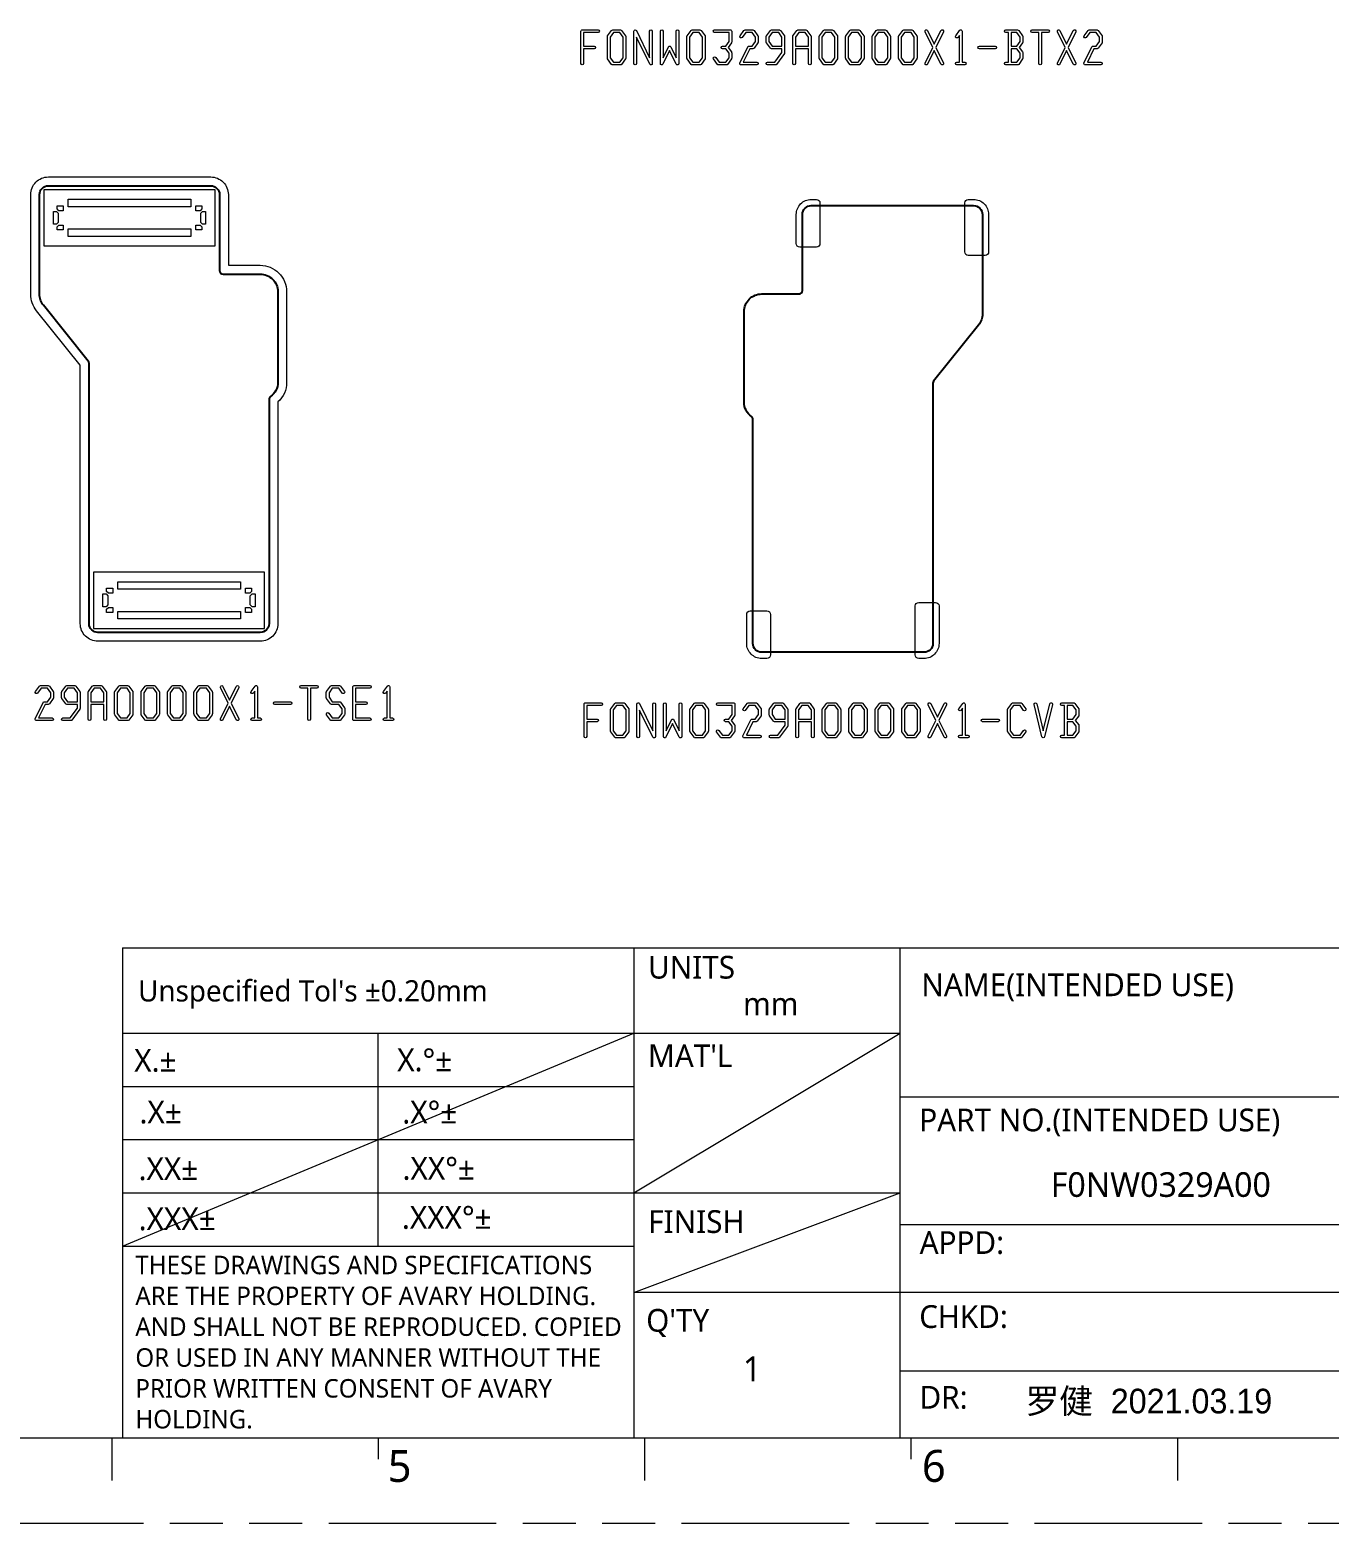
# Model space of a CAD drawing. Extents: x 1596 to 1844, y -134 to 41.
# Drawn here: x 1719.5 to 1793.1, y -133.9 to -49.2 of the extents above; entities that cross this region are included whole.
import ezdxf

# ---------------------------------------------------------------- set-up
doc = ezdxf.new("R2010")
doc.units = 0
doc.linetypes.add('PHANTOM', pattern=[29.5, 9.5, -1.5, 3, -1.5, 3, -1.5, 9.5])
doc.layers.get('0').update_dxf_attribs({"lineweight": 5})
doc.layers.add('0PAPERF', color=2, linetype='PHANTOM', lineweight=5, plot=False)
doc.layers.add('DIM', color=3, linetype='Continuous', lineweight=5)
doc.layers.add('備註', color=1, linetype='Continuous', lineweight=5)
doc.layers.add('gbr-outline-dxf_layer0', color=1, linetype='Continuous')
doc.styles.get("Standard").update_dxf_attribs({"font": 'txt.shx'})

msp = doc.modelspace()

# ---------------------------------------------------------------- linework, layer by layer
at = {"color": 0}
for p, q in [((1724.76, -101.271), (1724.76, -129.047)), ((1724.156, -129.047), (1724.156, -131.463)), ((1769.444, -129.047), (1769.444, -130.255)), ((1784.54, -129.047), (1784.54, -131.463))]:
    msp.add_line(p, q, dxfattribs=at)
for p, q in [((1724.76, -118.178), (1753.744, -118.178)), ((1798.428, -120.809), (1753.744, -120.809)), ((1768.84, -125.247), (1798.428, -125.247)), ((1603.39, -129.047), (1836.469, -129.047)), ((1739.252, -129.047), (1739.252, -130.255)), ((1754.348, -129.047), (1754.348, -131.463))]:
    msp.add_line(p, q)
at = {"linetype": 'Continuous'}
for points in [[(1750.741, -51.146), (1750.741, -49.311, -0.414239), (1750.817, -49.235), (1751.709, -49.235, -1), (1751.709, -49.387), (1750.893, -49.387), (1750.893, -50.152), (1751.486, -50.152, -1), (1751.486, -50.305), (1750.893, -50.305), (1750.893, -51.146, -1)], [(1752.241, -50.84), (1752.241, -49.617, -0.159612), (1752.255, -49.572), (1752.478, -49.266, -0.240361), (1752.54, -49.235), (1752.986, -49.235, -0.240361), (1753.048, -49.266), (1753.271, -49.572, -0.159612), (1753.285, -49.617), (1753.285, -50.84, -0.159612), (1753.271, -50.885), (1753.048, -51.191, -0.240361), (1752.986, -51.222), (1752.54, -51.222, -0.240361), (1752.478, -51.191), (1752.255, -50.885, -0.159612)], [(1756.741, -50.84), (1756.741, -49.617, -0.159612), (1756.755, -49.572), (1756.978, -49.266, -0.240361), (1757.04, -49.235), (1757.486, -49.235, -0.240361), (1757.548, -49.266), (1757.771, -49.572, -0.159612), (1757.785, -49.617), (1757.785, -50.84, -0.159612), (1757.771, -50.885), (1757.548, -51.191, -0.240361), (1757.486, -51.222), (1757.04, -51.222, -0.240361), (1756.978, -51.191), (1756.755, -50.885, -0.159612)], [(1758.255, -50.885, -1), (1758.378, -50.795), (1758.579, -51.07), (1758.947, -51.07), (1759.133, -50.815), (1759.133, -50.559), (1758.947, -50.305), (1758.763, -50.305, -1), (1758.763, -50.152), (1758.947, -50.152), (1759.133, -49.898), (1759.133, -49.387), (1758.317, -49.387, -1), (1758.317, -49.235), (1759.209, -49.235, -0.414239), (1759.285, -49.311), (1759.285, -49.922, -0.159612), (1759.271, -49.967), (1759.08, -50.228), (1759.271, -50.489, -0.159612), (1759.285, -50.535), (1759.285, -50.84, -0.159612), (1759.271, -50.885), (1759.048, -51.191, -0.240361), (1758.986, -51.222), (1758.54, -51.222, -0.240361), (1758.478, -51.191)], [(1761.241, -49.922), (1761.241, -49.617, -0.159612), (1761.255, -49.572), (1761.478, -49.266, -0.240361), (1761.54, -49.235), (1761.986, -49.235, -0.240361), (1762.048, -49.266), (1762.271, -49.572, -0.159612), (1762.285, -49.617), (1762.285, -50.534, -0.159612), (1762.271, -50.579), (1761.825, -51.191, -0.240361), (1761.763, -51.222), (1761.317, -51.222, -1), (1761.317, -51.07), (1761.724, -51.07), (1762.133, -50.509), (1762.133, -50.305), (1761.54, -50.305, -0.240361), (1761.478, -50.273), (1761.255, -49.967, -0.159612)], [(1762.741, -51.146), (1762.741, -49.617, -0.159612), (1762.755, -49.572), (1762.978, -49.266, -0.240361), (1763.04, -49.235), (1763.486, -49.235, -0.240361), (1763.548, -49.266), (1763.771, -49.572, -0.159612), (1763.785, -49.617), (1763.785, -51.146, -1), (1763.633, -51.146), (1763.633, -50.305), (1762.893, -50.305), (1762.893, -51.146, -1)], [(1764.241, -50.84), (1764.241, -49.617, -0.159612), (1764.255, -49.572), (1764.478, -49.266, -0.240361), (1764.54, -49.235), (1764.986, -49.235, -0.240361), (1765.048, -49.266), (1765.271, -49.572, -0.159612), (1765.285, -49.617), (1765.285, -50.84, -0.159612), (1765.271, -50.885), (1765.048, -51.191, -0.240361), (1764.986, -51.222), (1764.54, -51.222, -0.240361), (1764.478, -51.191), (1764.255, -50.885, -0.159612)], [(1765.741, -50.84), (1765.741, -49.617, -0.159612), (1765.755, -49.572), (1765.978, -49.266, -0.240361), (1766.04, -49.235), (1766.486, -49.235, -0.240361), (1766.548, -49.266), (1766.771, -49.572, -0.159612), (1766.785, -49.617), (1766.785, -50.84, -0.159612), (1766.771, -50.885), (1766.548, -51.191, -0.240361), (1766.486, -51.222), (1766.04, -51.222, -0.240361), (1765.978, -51.191), (1765.755, -50.885, -0.159612)], [(1767.241, -50.84), (1767.241, -49.617, -0.159612), (1767.255, -49.572), (1767.478, -49.266, -0.240361), (1767.54, -49.235), (1767.986, -49.235, -0.240361), (1768.048, -49.266), (1768.271, -49.572, -0.159612), (1768.285, -49.617), (1768.285, -50.84, -0.159612), (1768.271, -50.885), (1768.048, -51.191, -0.240361), (1767.986, -51.222), (1767.54, -51.222, -0.240361), (1767.478, -51.191), (1767.255, -50.885, -0.159612)], [(1768.741, -50.84), (1768.741, -49.617, -0.159612), (1768.755, -49.572), (1768.978, -49.266, -0.240361), (1769.04, -49.235), (1769.486, -49.235, -0.240361), (1769.548, -49.266), (1769.771, -49.572, -0.159612), (1769.785, -49.617), (1769.785, -50.84, -0.159612), (1769.771, -50.885), (1769.548, -51.191, -0.240361), (1769.486, -51.222), (1769.04, -51.222, -0.240361), (1768.978, -51.191), (1768.755, -50.885, -0.159612)], [(1774.817, -51.222, -1), (1774.817, -51.07), (1774.964, -51.07), (1774.964, -49.387), (1774.817, -49.387, -1), (1774.817, -49.235), (1775.486, -49.235, -0.240361), (1775.548, -49.266), (1775.771, -49.572, -0.159612), (1775.785, -49.617), (1775.785, -49.922, -0.159612), (1775.771, -49.967), (1775.58, -50.228), (1775.771, -50.489, -0.159612), (1775.785, -50.535), (1775.785, -50.84, -0.159612), (1775.771, -50.885), (1775.548, -51.191, -0.240361), (1775.486, -51.222)], [(1776.317, -49.387, -1), (1776.317, -49.235), (1777.209, -49.235, -1), (1777.209, -49.387), (1776.839, -49.387), (1776.839, -51.146, -1), (1776.687, -51.146), (1776.687, -49.387)], [(1773.317, -50.305, -1), (1773.317, -50.152), (1774.209, -50.152, -1), (1774.209, -50.305)], [(1719.559, -64.219), (1719.559, -58.571, -0.414215), (1720.559, -57.571), (1729.759, -57.571, -0.414216), (1730.759, -58.571), (1730.759, -62.578), (1732.564, -62.578, -0.414215), (1734.064, -64.078), (1734.064, -69.214, -0.212287), (1733.569, -70.328), (1733.569, -82.891, -0.414364), (1732.568, -83.891), (1723.369, -83.891, -0.414363), (1722.369, -82.891), (1722.369, -68.247), (1719.889, -65.157, -0.170634)], [(1762.943, -61.345), (1762.943, -59.697, -0.414217), (1763.793, -58.847), (1764.086, -58.847, -0.414223), (1764.286, -59.047), (1764.286, -61.345, -0.414223), (1764.086, -61.545), (1763.143, -61.545, -0.414223)], [(1772.49, -61.824), (1772.49, -59.047, -0.414223), (1772.69, -58.847), (1772.993, -58.847, -0.414216), (1773.843, -59.697), (1773.843, -61.824, -0.414223), (1773.643, -62.024), (1772.69, -62.024, -0.414223)], [(1769.68, -84.667), (1769.68, -81.89, -0.414223), (1769.88, -81.69), (1770.833, -81.69, -0.414223), (1771.033, -81.89), (1771.033, -84.017, -0.414364), (1770.183, -84.867), (1769.88, -84.867, -0.414223)], [(1760.133, -84.017), (1760.133, -82.369, -0.414223), (1760.333, -82.169), (1761.276, -82.169, -0.414227), (1761.476, -82.369), (1761.476, -84.667, -0.414223), (1761.276, -84.867), (1760.983, -84.867, -0.414365)], [(1721.311, -87.091), (1721.311, -86.785, -0.159612), (1721.326, -86.74), (1721.549, -86.434, -0.240361), (1721.611, -86.403), (1722.057, -86.403, -0.240361), (1722.118, -86.434), (1722.341, -86.74, -0.159612), (1722.356, -86.785), (1722.356, -87.702, -0.159612), (1722.341, -87.747), (1721.895, -88.359, -0.240361), (1721.833, -88.391), (1721.387, -88.391, -1), (1721.387, -88.238), (1721.795, -88.238), (1722.204, -87.678), (1722.204, -87.473), (1721.611, -87.473, -0.240361), (1721.549, -87.442), (1721.326, -87.136, -0.159612)], [(1722.811, -88.314), (1722.811, -86.785, -0.159612), (1722.826, -86.74), (1723.049, -86.434, -0.240361), (1723.111, -86.403), (1723.557, -86.403, -0.240361), (1723.618, -86.434), (1723.841, -86.74, -0.159612), (1723.856, -86.785), (1723.856, -88.314, -1), (1723.704, -88.314), (1723.704, -87.473), (1722.964, -87.473), (1722.964, -88.314, -1)], [(1724.311, -88.008), (1724.311, -86.785, -0.159612), (1724.326, -86.74), (1724.549, -86.434, -0.240361), (1724.611, -86.403), (1725.057, -86.403, -0.240361), (1725.118, -86.434), (1725.341, -86.74, -0.159612), (1725.356, -86.785), (1725.356, -88.008, -0.159612), (1725.341, -88.053), (1725.118, -88.359, -0.240361), (1725.057, -88.391), (1724.611, -88.391, -0.240361), (1724.549, -88.359), (1724.326, -88.053, -0.159612)], [(1725.811, -88.008), (1725.811, -86.785, -0.159612), (1725.826, -86.74), (1726.049, -86.434, -0.240361), (1726.111, -86.403), (1726.557, -86.403, -0.240361), (1726.618, -86.434), (1726.841, -86.74, -0.159612), (1726.856, -86.785), (1726.856, -88.008, -0.159612), (1726.841, -88.053), (1726.618, -88.359, -0.240361), (1726.557, -88.391), (1726.111, -88.391, -0.240361), (1726.049, -88.359), (1725.826, -88.053, -0.159612)], [(1727.311, -88.008), (1727.311, -86.785, -0.159612), (1727.326, -86.74), (1727.549, -86.434, -0.240361), (1727.611, -86.403), (1728.057, -86.403, -0.240361), (1728.118, -86.434), (1728.341, -86.74, -0.159612), (1728.356, -86.785), (1728.356, -88.008, -0.159612), (1728.341, -88.053), (1728.118, -88.359, -0.240361), (1728.057, -88.391), (1727.611, -88.391, -0.240361), (1727.549, -88.359), (1727.326, -88.053, -0.159612)], [(1728.811, -88.008), (1728.811, -86.785, -0.159612), (1728.826, -86.74), (1729.049, -86.434, -0.240361), (1729.111, -86.403), (1729.557, -86.403, -0.240361), (1729.618, -86.434), (1729.841, -86.74, -0.159612), (1729.856, -86.785), (1729.856, -88.008, -0.159612), (1729.841, -88.053), (1729.618, -88.359, -0.240361), (1729.557, -88.391), (1729.111, -88.391, -0.240361), (1729.049, -88.359), (1728.826, -88.053, -0.159612)], [(1734.887, -86.555, -1), (1734.887, -86.403), (1735.78, -86.403, -1), (1735.78, -86.555), (1735.41, -86.555), (1735.41, -88.314, -1), (1735.257, -88.314), (1735.257, -86.555)], [(1736.311, -87.091), (1736.311, -86.785, -0.159612), (1736.326, -86.74), (1736.549, -86.434, -0.240361), (1736.611, -86.403), (1737.057, -86.403, -0.240361), (1737.118, -86.434), (1737.341, -86.74, -1), (1737.218, -86.83), (1737.018, -86.555), (1736.649, -86.555), (1736.464, -86.81), (1736.464, -87.066), (1736.649, -87.32), (1737.057, -87.32, -0.240361), (1737.118, -87.352), (1737.341, -87.658, -0.159612), (1737.356, -87.703), (1737.356, -88.008, -0.159612), (1737.341, -88.053), (1737.118, -88.359, -0.240361), (1737.057, -88.391), (1736.611, -88.391, -0.240361), (1736.549, -88.359), (1736.326, -88.053, -1), (1736.449, -87.964), (1736.649, -88.238), (1737.018, -88.238), (1737.204, -87.984), (1737.204, -87.727), (1737.018, -87.473), (1736.611, -87.473, -0.240361), (1736.549, -87.442), (1736.326, -87.136, -0.159612)], [(1737.811, -88.314), (1737.811, -86.479, -0.414239), (1737.887, -86.403), (1738.78, -86.403, -1), (1738.78, -86.555), (1737.964, -86.555), (1737.964, -87.32), (1738.557, -87.32, -1), (1738.557, -87.473), (1737.964, -87.473), (1737.964, -88.238), (1738.78, -88.238, -1), (1738.78, -88.391), (1737.887, -88.391, -0.414239)], [(1733.387, -87.473, -1), (1733.387, -87.32), (1734.28, -87.32, -1), (1734.28, -87.473)], [(1750.916, -89.291), (1750.916, -87.456, -0.414239), (1750.992, -87.379), (1751.884, -87.379, -1), (1751.884, -87.532), (1751.068, -87.532), (1751.068, -88.297), (1751.661, -88.297, -1), (1751.661, -88.449), (1751.068, -88.449), (1751.068, -89.291, -1)], [(1752.416, -88.985), (1752.416, -87.762, -0.159612), (1752.43, -87.717), (1752.653, -87.411, -0.240361), (1752.715, -87.379), (1753.161, -87.379, -0.240361), (1753.223, -87.411), (1753.446, -87.717, -0.159612), (1753.46, -87.762), (1753.46, -88.985, -0.159612), (1753.446, -89.03), (1753.223, -89.336, -0.240361), (1753.161, -89.367), (1752.715, -89.367, -0.240361), (1752.653, -89.336), (1752.43, -89.03, -0.159612)], [(1756.916, -88.985), (1756.916, -87.762, -0.159612), (1756.93, -87.717), (1757.153, -87.411, -0.240361), (1757.215, -87.379), (1757.661, -87.379, -0.240361), (1757.723, -87.411), (1757.946, -87.717, -0.159612), (1757.96, -87.762), (1757.96, -88.985, -0.159612), (1757.946, -89.03), (1757.723, -89.336, -0.240361), (1757.661, -89.367), (1757.215, -89.367, -0.240361), (1757.153, -89.336), (1756.93, -89.03, -0.159612)], [(1758.43, -89.03, -1), (1758.553, -88.94), (1758.754, -89.215), (1759.122, -89.215), (1759.308, -88.96), (1759.308, -88.704), (1759.122, -88.449), (1758.938, -88.449, -1), (1758.938, -88.297), (1759.122, -88.297), (1759.308, -88.043), (1759.308, -87.532), (1758.492, -87.532, -1), (1758.492, -87.379), (1759.384, -87.379, -0.414239), (1759.46, -87.456), (1759.46, -88.067, -0.159612), (1759.446, -88.112), (1759.255, -88.373), (1759.446, -88.634, -0.159612), (1759.46, -88.679), (1759.46, -88.985, -0.159612), (1759.446, -89.03), (1759.223, -89.336, -0.240361), (1759.161, -89.367), (1758.715, -89.367, -0.240361), (1758.653, -89.336)], [(1761.416, -88.067), (1761.416, -87.762, -0.159612), (1761.43, -87.717), (1761.653, -87.411, -0.240361), (1761.715, -87.379), (1762.161, -87.379, -0.240361), (1762.223, -87.411), (1762.446, -87.717, -0.159612), (1762.46, -87.762), (1762.46, -88.679, -0.159612), (1762.446, -88.724), (1762, -89.336, -0.240361), (1761.938, -89.367), (1761.492, -89.367, -1), (1761.492, -89.215), (1761.899, -89.215), (1762.308, -88.654), (1762.308, -88.449), (1761.715, -88.449, -0.240361), (1761.653, -88.418), (1761.43, -88.112, -0.159612)], [(1762.916, -89.291), (1762.916, -87.762, -0.159612), (1762.93, -87.717), (1763.153, -87.411, -0.240361), (1763.215, -87.379), (1763.661, -87.379, -0.240361), (1763.723, -87.411), (1763.946, -87.717, -0.159612), (1763.96, -87.762), (1763.96, -89.291, -1), (1763.808, -89.291), (1763.808, -88.449), (1763.068, -88.449), (1763.068, -89.291, -1)], [(1764.416, -88.985), (1764.416, -87.762, -0.159612), (1764.43, -87.717), (1764.653, -87.411, -0.240361), (1764.715, -87.379), (1765.161, -87.379, -0.240361), (1765.223, -87.411), (1765.446, -87.717, -0.159612), (1765.46, -87.762), (1765.46, -88.985, -0.159612), (1765.446, -89.03), (1765.223, -89.336, -0.240361), (1765.161, -89.367), (1764.715, -89.367, -0.240361), (1764.653, -89.336), (1764.43, -89.03, -0.159612)], [(1765.916, -88.985), (1765.916, -87.762, -0.159612), (1765.93, -87.717), (1766.153, -87.411, -0.240361), (1766.215, -87.379), (1766.661, -87.379, -0.240361), (1766.723, -87.411), (1766.946, -87.717, -0.159612), (1766.96, -87.762), (1766.96, -88.985, -0.159612), (1766.946, -89.03), (1766.723, -89.336, -0.240361), (1766.661, -89.367), (1766.215, -89.367, -0.240361), (1766.153, -89.336), (1765.93, -89.03, -0.159612)], [(1767.416, -88.985), (1767.416, -87.762, -0.159612), (1767.43, -87.717), (1767.653, -87.411, -0.240361), (1767.715, -87.379), (1768.161, -87.379, -0.240361), (1768.223, -87.411), (1768.446, -87.717, -0.159612), (1768.46, -87.762), (1768.46, -88.985, -0.159612), (1768.446, -89.03), (1768.223, -89.336, -0.240361), (1768.161, -89.367), (1767.715, -89.367, -0.240361), (1767.653, -89.336), (1767.43, -89.03, -0.159612)], [(1768.916, -88.985), (1768.916, -87.762, -0.159612), (1768.93, -87.717), (1769.153, -87.411, -0.240361), (1769.215, -87.379), (1769.661, -87.379, -0.240361), (1769.723, -87.411), (1769.946, -87.717, -0.159612), (1769.96, -87.762), (1769.96, -88.985, -0.159612), (1769.946, -89.03), (1769.723, -89.336, -0.240361), (1769.661, -89.367), (1769.215, -89.367, -0.240361), (1769.153, -89.336), (1768.93, -89.03, -0.159612)], [(1774.916, -88.985), (1774.916, -87.762, -0.159612), (1774.93, -87.717), (1775.153, -87.411, -0.240361), (1775.215, -87.379), (1775.661, -87.379, -0.240361), (1775.723, -87.411), (1775.946, -87.717, -1), (1775.823, -87.806), (1775.622, -87.532), (1775.254, -87.532), (1775.068, -87.786), (1775.068, -88.96), (1775.254, -89.215), (1775.622, -89.215), (1775.823, -88.94, -1), (1775.946, -89.03), (1775.723, -89.336, -0.240361), (1775.661, -89.367), (1775.215, -89.367, -0.240361), (1775.153, -89.336), (1774.93, -89.03, -0.159612)], [(1777.992, -89.367, -1), (1777.992, -89.215), (1778.139, -89.215), (1778.139, -87.532), (1777.992, -87.532, -1), (1777.992, -87.379), (1778.661, -87.379, -0.240361), (1778.723, -87.411), (1778.946, -87.717, -0.159612), (1778.96, -87.762), (1778.96, -88.067, -0.159612), (1778.946, -88.112), (1778.755, -88.373), (1778.946, -88.634, -0.159612), (1778.96, -88.679), (1778.96, -88.985, -0.159612), (1778.946, -89.03), (1778.723, -89.336, -0.240361), (1778.661, -89.367)], [(1773.492, -88.449, -1), (1773.492, -88.297), (1774.384, -88.297, -1), (1774.384, -88.449)]]:
    msp.add_lwpolyline(points, format="xyb", close=True, dxfattribs=at)
for points in [[(1752.393, -50.815), (1752.579, -51.07), (1752.947, -51.07), (1753.133, -50.815), (1753.133, -49.641), (1752.947, -49.387), (1752.579, -49.387), (1752.393, -49.641)], [(1756.893, -50.815), (1757.079, -51.07), (1757.447, -51.07), (1757.633, -50.815), (1757.633, -49.641), (1757.447, -49.387), (1757.079, -49.387), (1756.893, -49.641)], [(1761.393, -49.898), (1761.579, -50.152), (1762.133, -50.152), (1762.133, -49.641), (1761.947, -49.387), (1761.579, -49.387), (1761.393, -49.641)], [(1762.893, -50.152), (1763.633, -50.152), (1763.633, -49.641), (1763.447, -49.387), (1763.079, -49.387), (1762.893, -49.641)], [(1764.393, -50.815), (1764.579, -51.07), (1764.947, -51.07), (1765.133, -50.815), (1765.133, -49.641), (1764.947, -49.387), (1764.579, -49.387), (1764.393, -49.641)], [(1765.893, -50.815), (1766.079, -51.07), (1766.447, -51.07), (1766.633, -50.815), (1766.633, -49.641), (1766.447, -49.387), (1766.079, -49.387), (1765.893, -49.641)], [(1767.393, -50.815), (1767.579, -51.07), (1767.947, -51.07), (1768.133, -50.815), (1768.133, -49.641), (1767.947, -49.387), (1767.579, -49.387), (1767.393, -49.641)], [(1768.893, -50.815), (1769.079, -51.07), (1769.447, -51.07), (1769.633, -50.815), (1769.633, -49.641), (1769.447, -49.387), (1769.079, -49.387), (1768.893, -49.641)], [(1775.116, -50.152), (1775.447, -50.152), (1775.633, -49.898), (1775.633, -49.641), (1775.447, -49.387), (1775.116, -49.387)], [(1775.116, -51.07), (1775.447, -51.07), (1775.633, -50.815), (1775.633, -50.559), (1775.447, -50.305), (1775.116, -50.305)], [(1720.31, -61.48), (1730.007, -61.48), (1730.007, -58.301), (1720.31, -58.301)], [(1721.054, -59.385), (1721.054, -59.206), (1721.404, -59.206), (1721.404, -59.486), (1721.154, -59.486)], [(1721.685, -59.267), (1721.685, -58.835), (1728.633, -58.835), (1728.633, -59.267)], [(1728.914, -59.486), (1728.914, -59.206), (1729.264, -59.206), (1729.264, -59.385), (1729.163, -59.486)], [(1720.844, -60.251), (1720.844, -59.531), (1721.023, -59.531), (1721.124, -59.632), (1721.124, -60.149), (1721.023, -60.251)], [(1729.194, -60.149), (1729.194, -59.632), (1729.295, -59.531), (1729.474, -59.531), (1729.474, -60.251), (1729.295, -60.251)], [(1721.054, -60.576), (1721.054, -60.396), (1721.154, -60.296), (1721.404, -60.296), (1721.404, -60.576)], [(1721.685, -60.947), (1721.685, -60.515), (1728.633, -60.515), (1728.633, -60.947)], [(1728.914, -60.576), (1728.914, -60.296), (1729.164, -60.296), (1729.264, -60.396), (1729.264, -60.576)], [(1723.12, -83.16), (1732.817, -83.16), (1732.817, -79.981), (1723.12, -79.981)], [(1723.654, -81.931), (1723.654, -81.211), (1723.833, -81.211), (1723.934, -81.312), (1723.934, -81.829), (1723.833, -81.931)], [(1723.864, -81.065), (1723.864, -80.886), (1724.214, -80.886), (1724.214, -81.166), (1723.964, -81.166)], [(1724.495, -80.947), (1724.495, -80.515), (1731.443, -80.515), (1731.443, -80.947)], [(1731.724, -81.166), (1731.724, -80.886), (1732.074, -80.886), (1732.074, -81.065), (1731.974, -81.166)], [(1732.004, -81.829), (1732.004, -81.312), (1732.105, -81.211), (1732.284, -81.211), (1732.284, -81.931), (1732.105, -81.931)], [(1723.864, -82.256), (1723.864, -82.076), (1723.964, -81.976), (1724.214, -81.976), (1724.214, -82.256)], [(1731.724, -82.256), (1731.724, -81.976), (1731.973, -81.976), (1732.074, -82.076), (1732.074, -82.256)], [(1724.495, -82.627), (1724.495, -82.195), (1731.443, -82.195), (1731.443, -82.627)], [(1721.464, -87.066), (1721.649, -87.32), (1722.204, -87.32), (1722.204, -86.81), (1722.018, -86.555), (1721.649, -86.555), (1721.464, -86.81)], [(1722.964, -87.32), (1723.704, -87.32), (1723.704, -86.81), (1723.518, -86.555), (1723.149, -86.555), (1722.964, -86.81)], [(1724.464, -87.984), (1724.649, -88.238), (1725.018, -88.238), (1725.204, -87.984), (1725.204, -86.81), (1725.018, -86.555), (1724.649, -86.555), (1724.464, -86.81)], [(1725.964, -87.984), (1726.149, -88.238), (1726.518, -88.238), (1726.704, -87.984), (1726.704, -86.81), (1726.518, -86.555), (1726.149, -86.555), (1725.964, -86.81)], [(1727.464, -87.984), (1727.649, -88.238), (1728.018, -88.238), (1728.204, -87.984), (1728.204, -86.81), (1728.018, -86.555), (1727.649, -86.555), (1727.464, -86.81)], [(1728.964, -87.984), (1729.149, -88.238), (1729.518, -88.238), (1729.704, -87.984), (1729.704, -86.81), (1729.518, -86.555), (1729.149, -86.555), (1728.964, -86.81)], [(1752.568, -88.96), (1752.754, -89.215), (1753.122, -89.215), (1753.308, -88.96), (1753.308, -87.786), (1753.122, -87.532), (1752.754, -87.532), (1752.568, -87.786)], [(1757.068, -88.96), (1757.254, -89.215), (1757.622, -89.215), (1757.808, -88.96), (1757.808, -87.786), (1757.622, -87.532), (1757.254, -87.532), (1757.068, -87.786)], [(1761.568, -88.043), (1761.754, -88.297), (1762.308, -88.297), (1762.308, -87.786), (1762.122, -87.532), (1761.754, -87.532), (1761.568, -87.786)], [(1763.068, -88.297), (1763.808, -88.297), (1763.808, -87.786), (1763.622, -87.532), (1763.254, -87.532), (1763.068, -87.786)], [(1764.568, -88.96), (1764.754, -89.215), (1765.122, -89.215), (1765.308, -88.96), (1765.308, -87.786), (1765.122, -87.532), (1764.754, -87.532), (1764.568, -87.786)], [(1766.068, -88.96), (1766.254, -89.215), (1766.622, -89.215), (1766.808, -88.96), (1766.808, -87.786), (1766.622, -87.532), (1766.254, -87.532), (1766.068, -87.786)], [(1767.568, -88.96), (1767.754, -89.215), (1768.122, -89.215), (1768.308, -88.96), (1768.308, -87.786), (1768.122, -87.532), (1767.754, -87.532), (1767.568, -87.786)], [(1769.068, -88.96), (1769.254, -89.215), (1769.622, -89.215), (1769.808, -88.96), (1769.808, -87.786), (1769.622, -87.532), (1769.254, -87.532), (1769.068, -87.786)], [(1778.291, -88.297), (1778.622, -88.297), (1778.808, -88.043), (1778.808, -87.786), (1778.622, -87.532), (1778.291, -87.532)], [(1778.291, -89.215), (1778.622, -89.215), (1778.808, -88.96), (1778.808, -88.704), (1778.622, -88.449), (1778.291, -88.449)]]:
    msp.add_lwpolyline(points, close=True, dxfattribs=at)
for points in [[(1753.741, -51.146), (1753.741, -49.311, -0.796906), (1753.885, -49.278), (1754.633, -50.815)], [(1753.893, -49.642), (1753.893, -51.146, -1), (1753.741, -51.146)], [(1754.633, -50.815), (1754.633, -49.311, -1), (1754.785, -49.311), (1754.785, -51.146, -0.796906), (1754.641, -51.179), (1753.893, -49.642)], [(1755.241, -51.146), (1755.241, -49.311, -1), (1755.393, -49.311), (1755.393, -50.815)], [(1756.133, -50.815), (1756.133, -49.311, -1), (1756.285, -49.311), (1756.285, -51.146, -0.796906), (1756.141, -51.179), (1755.763, -50.403)], [(1759.748, -51.113), (1760.194, -50.195, -0.287727), (1760.263, -50.152), (1760.447, -50.152), (1760.633, -49.898), (1760.633, -49.641), (1760.447, -49.387), (1760.079, -49.387), (1759.878, -49.662, -1), (1759.755, -49.572), (1759.978, -49.266, -0.240361), (1760.04, -49.235), (1760.486, -49.235, -0.240361), (1760.548, -49.266), (1760.771, -49.572, -0.159612), (1760.785, -49.617), (1760.785, -49.922, -0.159612), (1760.771, -49.967), (1760.548, -50.273, -0.240361), (1760.486, -50.305), (1760.311, -50.305), (1759.939, -51.07)], [(1770.248, -51.113), (1770.678, -50.228), (1770.248, -49.344, -1), (1770.385, -49.277), (1770.763, -50.054)], [(1770.763, -50.054), (1771.141, -49.277, -1), (1771.278, -49.344), (1770.848, -50.228), (1771.278, -51.113, -1), (1771.141, -51.179), (1770.763, -50.403)], [(1771.978, -49.572), (1772.201, -49.266, -0.726915), (1772.339, -49.311), (1772.339, -51.07), (1772.486, -51.07, -1), (1772.486, -51.222), (1772.04, -51.222, -1), (1772.04, -51.07), (1772.187, -51.07), (1772.187, -49.545)], [(1772.187, -49.545), (1772.101, -49.662, -1), (1771.978, -49.572)], [(1777.748, -51.113), (1778.178, -50.228), (1777.748, -49.344, -1), (1777.885, -49.277), (1778.263, -50.054)], [(1778.263, -50.054), (1778.641, -49.277, -1), (1778.778, -49.344), (1778.348, -50.228), (1778.778, -51.113, -1), (1778.641, -51.179), (1778.263, -50.403)], [(1779.248, -51.113), (1779.694, -50.195, -0.287727), (1779.763, -50.152), (1779.947, -50.152), (1780.133, -49.898), (1780.133, -49.641), (1779.947, -49.387), (1779.579, -49.387), (1779.378, -49.662, -1), (1779.255, -49.572), (1779.478, -49.266, -0.240361), (1779.54, -49.235), (1779.986, -49.235, -0.240361), (1780.048, -49.266), (1780.271, -49.572, -0.159612), (1780.285, -49.617), (1780.285, -49.922, -0.159612), (1780.271, -49.967), (1780.048, -50.273, -0.240361), (1779.986, -50.305), (1779.811, -50.305), (1779.439, -51.07)], [(1755.763, -50.403), (1755.385, -51.179, -0.796918), (1755.241, -51.146)], [(1755.393, -50.815), (1755.694, -50.195, -0.625713), (1755.831, -50.195), (1756.133, -50.815)], [(1770.763, -50.403), (1770.385, -51.179, -1), (1770.248, -51.113)], [(1778.263, -50.403), (1777.885, -51.179, -1), (1777.748, -51.113)], [(1759.939, -51.07), (1760.709, -51.07, -1), (1760.709, -51.222), (1759.817, -51.222, -0.554724), (1759.748, -51.113)], [(1779.439, -51.07), (1780.209, -51.07, -1), (1780.209, -51.222), (1779.317, -51.222, -0.554724), (1779.248, -51.113)], [(1719.819, -88.281), (1720.265, -87.364, -0.287727), (1720.334, -87.32), (1720.518, -87.32), (1720.704, -87.066), (1720.704, -86.81), (1720.518, -86.555), (1720.149, -86.555), (1719.949, -86.83, -1), (1719.826, -86.74), (1720.049, -86.434, -0.240361), (1720.111, -86.403), (1720.557, -86.403, -0.240361), (1720.618, -86.434), (1720.841, -86.74, -0.159612), (1720.856, -86.785), (1720.856, -87.091, -0.159612), (1720.841, -87.136), (1720.618, -87.442, -0.240361), (1720.557, -87.473), (1720.381, -87.473), (1720.009, -88.238)], [(1730.319, -88.281), (1730.749, -87.397), (1730.319, -86.512, -1), (1730.456, -86.446), (1730.834, -87.222)], [(1730.834, -87.222), (1731.211, -86.446, -1), (1731.348, -86.512), (1730.918, -87.397), (1731.348, -88.281, -1), (1731.211, -88.348), (1730.834, -87.571)], [(1732.049, -86.74), (1732.272, -86.434, -0.726915), (1732.41, -86.479), (1732.41, -88.238), (1732.557, -88.238, -1), (1732.557, -88.391), (1732.111, -88.391, -1), (1732.111, -88.238), (1732.257, -88.238), (1732.257, -86.713)], [(1732.257, -86.713), (1732.172, -86.83, -1), (1732.049, -86.74)], [(1739.549, -86.74), (1739.772, -86.434, -0.726915), (1739.91, -86.479), (1739.91, -88.238), (1740.057, -88.238, -1), (1740.057, -88.391), (1739.611, -88.391, -1), (1739.611, -88.238), (1739.757, -88.238), (1739.757, -86.713)], [(1739.757, -86.713), (1739.672, -86.83, -1), (1739.549, -86.74)], [(1730.834, -87.571), (1730.456, -88.348, -1), (1730.319, -88.281)], [(1753.916, -89.291), (1753.916, -87.456, -0.796906), (1754.06, -87.422), (1754.808, -88.96)], [(1754.068, -87.787), (1754.068, -89.291, -1), (1753.916, -89.291)], [(1754.808, -88.96), (1754.808, -87.456, -1), (1754.96, -87.456), (1754.96, -89.291, -0.796906), (1754.816, -89.324), (1754.068, -87.787)], [(1755.416, -89.291), (1755.416, -87.456, -1), (1755.568, -87.456), (1755.568, -88.96)], [(1756.308, -88.96), (1756.308, -87.456, -1), (1756.46, -87.456), (1756.46, -89.291, -0.796906), (1756.316, -89.324), (1755.938, -88.548)], [(1759.923, -89.257), (1760.369, -88.34, -0.287727), (1760.438, -88.297), (1760.622, -88.297), (1760.808, -88.043), (1760.808, -87.786), (1760.622, -87.532), (1760.254, -87.532), (1760.053, -87.806, -1), (1759.93, -87.717), (1760.153, -87.411, -0.240361), (1760.215, -87.379), (1760.661, -87.379, -0.240361), (1760.723, -87.411), (1760.946, -87.717, -0.159612), (1760.96, -87.762), (1760.96, -88.067, -0.159612), (1760.946, -88.112), (1760.723, -88.418, -0.240361), (1760.661, -88.449), (1760.486, -88.449), (1760.114, -89.215)], [(1770.423, -89.258), (1770.853, -88.373), (1770.423, -87.489, -1), (1770.56, -87.422), (1770.938, -88.199)], [(1770.938, -88.199), (1771.316, -87.422, -1), (1771.453, -87.489), (1771.023, -88.373), (1771.453, -89.258, -1), (1771.316, -89.324), (1770.938, -88.548)], [(1772.153, -87.717), (1772.376, -87.411, -0.726915), (1772.514, -87.456), (1772.514, -89.215), (1772.661, -89.215, -1), (1772.661, -89.367), (1772.215, -89.367, -1), (1772.215, -89.215), (1772.362, -89.215), (1772.362, -87.689)], [(1772.362, -87.689), (1772.276, -87.806, -1), (1772.153, -87.717)], [(1776.418, -87.474, -1), (1776.566, -87.438), (1776.938, -88.968)], [(1776.938, -88.968), (1777.31, -87.438, -1), (1777.458, -87.474), (1777.012, -89.309, -0.786013), (1776.864, -89.309), (1776.418, -87.474)], [(1720.009, -88.238), (1720.78, -88.238, -1), (1720.78, -88.391), (1719.887, -88.391, -0.554724), (1719.819, -88.281)], [(1755.938, -88.548), (1755.56, -89.324, -0.796918), (1755.416, -89.291)], [(1755.568, -88.96), (1755.869, -88.34, -0.625713), (1756.006, -88.34), (1756.308, -88.96)], [(1770.938, -88.548), (1770.56, -89.324, -1), (1770.423, -89.258)], [(1760.114, -89.215), (1760.884, -89.215, -1), (1760.884, -89.367), (1759.992, -89.367, -0.554724), (1759.923, -89.257)]]:
    msp.add_lwpolyline(points, format="xyb", dxfattribs=at)
msp.add_lwpolyline([(1768.84, -101.271), (1836.469, -101.271), (1836.469, -109.725), (1768.84, -109.725)], close=True)
at = {"layer": '0PAPERF'}
msp.add_line((1596.445, -133.878), (1844.079, -133.878), dxfattribs=at)
at = {"layer": 'gbr-outline-dxf_layer0', "linetype": 'Continuous'}
for points in [[(1720.059, -64.219), (1720.059, -58.571, -0.414218), (1720.559, -58.071), (1729.759, -58.071, -0.414219), (1730.259, -58.571), (1730.259, -62.878, 0.414223), (1730.459, -63.078), (1732.564, -63.078, -0.414215), (1733.564, -64.078), (1733.564, -69.215, -0.240277), (1733.151, -70.024, 0.240122), (1733.069, -70.186), (1733.069, -82.891, -0.414366), (1732.569, -83.391), (1723.369, -83.391, -0.414365), (1722.869, -82.891), (1722.869, -68.141, 0.170771), (1722.825, -68.016), (1720.279, -64.845, -0.170765)], [(1759.988, -70.341), (1759.988, -65.204, -0.414215), (1760.988, -64.204), (1763.093, -64.204, 0.414223), (1763.293, -64.004), (1763.293, -59.697, -0.414219), (1763.793, -59.197), (1772.993, -59.197, -0.414218), (1773.493, -59.697), (1773.493, -65.345, -0.170766), (1773.273, -65.972), (1770.727, -69.143, 0.170761), (1770.683, -69.268), (1770.683, -84.017, -0.414365), (1770.183, -84.517), (1760.983, -84.517, -0.414366), (1760.483, -84.017), (1760.483, -71.312, 0.240133), (1760.401, -71.151, -0.24028)]]:
    msp.add_lwpolyline(points, format="xyb", close=True, dxfattribs=at)
at = {"layer": '備註', "color": 0}
for p, q in [((1724.76, -101.271), (1836.469, -101.271)), ((1753.744, -101.271), (1753.744, -129.047)), ((1768.84, -129.047), (1768.84, -101.271)), ((1724.76, -106.102), (1768.84, -106.102)), ((1724.76, -118.178), (1753.744, -106.102)), ((1739.252, -118.178), (1739.252, -106.102)), ((1753.744, -115.159), (1768.84, -106.102)), ((1724.76, -109.121), (1753.744, -109.121)), ((1724.76, -112.14), (1753.744, -112.14)), ((1724.76, -115.159), (1768.84, -115.159)), ((1753.744, -120.809), (1768.84, -115.159)), ((1836.469, -116.971), (1768.84, -116.971))]:
    msp.add_line(p, q, dxfattribs=at)

# ---------------------------------------------------------------- texts
at = {"color": 0, "char_height": 1.28994, "attachment_point": 1}
for s, insert, width in [('{\\fMicrosoft JhengHei|b0|i0|c136|p0;UNITS}', (1754.543, -101.722), 6.00004), ('{\\fMicrosoft JhengHei|b0|i0|c136|p0;X.%%P}', (1725.427, -107.001), 6.00004), ('{\\fMicrosoft JhengHei|b0|i0|c136|p0;.X%%P}', (1725.724, -109.929), 2.19174), ('{\\fMicrosoft JhengHei|b0|i0|c136|p0;.XX%%P}', (1725.674, -113.143), 6.00004), ('{\\fMicrosoft JhengHei|b0|i0|c136|p0;.XX%%D%%P}', (1740.631, -113.123), 6.00004), ('{\\fMicrosoft JhengHei|b0|i0|c136|p0;.XXX%%D%%P}', (1740.595, -115.903), 6.00004), ('{\\fMicrosoft JhengHei|b0|i0|c136|p0;.XXX%%P}', (1725.678, -115.981), 6.00004), ('{\\fMicrosoft JhengHei|b0|i0|c136|p0;FINISH}', (1754.552, -116.14), 6.00004), ("{\\fMicrosoft JhengHei|b0|i0|c136|p0;Q'TY}", (1754.437, -121.739), 4.42311)]:
    msp.add_mtext(s, dxfattribs=dict(at, insert=insert, width=width))
at = {"linetype": 'Continuous', "insert": (1777.363, -113.987), "char_height": 1.39776, "width": 13.83149, "attachment_point": 1, "bg_fill": 2}
msp.add_mtext('{\\fMicrosoft JhengHei|b0|i0|c136|p18;\\C0;F0NW0329A00}', dxfattribs=at)
at = {"color": 3, "insert": (1725.49, -118.723), "char_height": 1.04832, "width": 27.93192, "attachment_point": 1}
msp.add_mtext('{\\fMicrosoft JhengHei|b0|i0|c136|p0;THESE DRAWINGS AND SPECIFICATIONS ARE THE PROPERTY OF AVARY HOLDING. AND SHALL NOT BE REPRODUCED. COPIED OR USED IN ANY MANNER WITHOUT THE PRIOR WRITTEN CONSENT OF AVARY HOLDING.}', dxfattribs=at)
at = {"linetype": 'Continuous', "insert": (1775.935, -126.26), "char_height": 1.39776, "width": 23.29021, "attachment_point": 1}
msp.add_mtext('{\\fPMingLiU|b0|i0|c136|p18;罗健  2021.03.19}', dxfattribs=at)
at = {"layer": 'DIM', "color": 0, "char_height": 1.8115, "width": 1.10289, "attachment_point": 1}
for s, insert in [('{\\fMicrosoft JhengHei|b0|i0|c136|p0;5}', (1739.79, -129.729)), ('{\\fMicrosoft JhengHei|b0|i0|c136|p0;6}', (1770.064, -129.729))]:
    msp.add_mtext(s, dxfattribs=dict(at, insert=insert))
at = {"layer": '備註', "color": 0, "lineweight": 0, "ltscale": 2, "insert": (1725.647, -103.102), "char_height": 1.20766, "attachment_point": 1}
msp.add_mtext("{\\fMicrosoft JhengHei|b0|i0|c136|p0;Unspecified Tol's %%P0.20mm}", dxfattribs=at)
at = {"layer": '備註', "color": 0, "attachment_point": 1}
for s, insert, char_height, width in [('{\\fMicrosoft JhengHei|b0|i0|c136|p0;NAME(INTENDED USE)}', (1770.03, -102.72), 1.28994, 25.51101), ('{\\fMicrosoft JhengHei|b0|i0|c136|p0;mm}', (1759.925, -103.796), 1.28994, 6.00004), ('{\\fMicrosoft JhengHei|b0|i0|c136|p0;X.%%D%%P}', (1740.33, -106.973), 1.28994, 6.00004), ("{\\fMicrosoft JhengHei|b0|i0|c136|p0;MAT'L}", (1754.538, -106.74), 1.28994, 6.00004), ('{\\fMicrosoft JhengHei|b0|i0|c136|p0;.X%%D%%P}', (1740.618, -109.935), 1.28994, 6.00004), ('{\\fMicrosoft JhengHei|b0|i0|c136|p0;PART NO.(INTENDED USE)}', (1769.914, -110.381), 1.28994, 26.14337), ('{\\fMicrosoft JhengHei|b0|i0|c136|p0;APPD:}', (1769.935, -117.33), 1.28994, 6.00004), ('{\\fMicrosoft JhengHei|b0|i0|c136|p0;CHKD:}', (1769.909, -121.526), 1.28994, 6.00004), ('{\\fMicrosoft JhengHei|b0|i0|c136|p0;1}', (1759.917, -124.429), 1.41132, 1.39732), ('{\\fMicrosoft JhengHei|b0|i0|c136|p0;DR:}', (1769.931, -126.101), 1.28994, 6.00004)]:
    msp.add_mtext(s, dxfattribs=dict(at, insert=insert, char_height=char_height, width=width))

doc.saveas('drawing.dxf')
